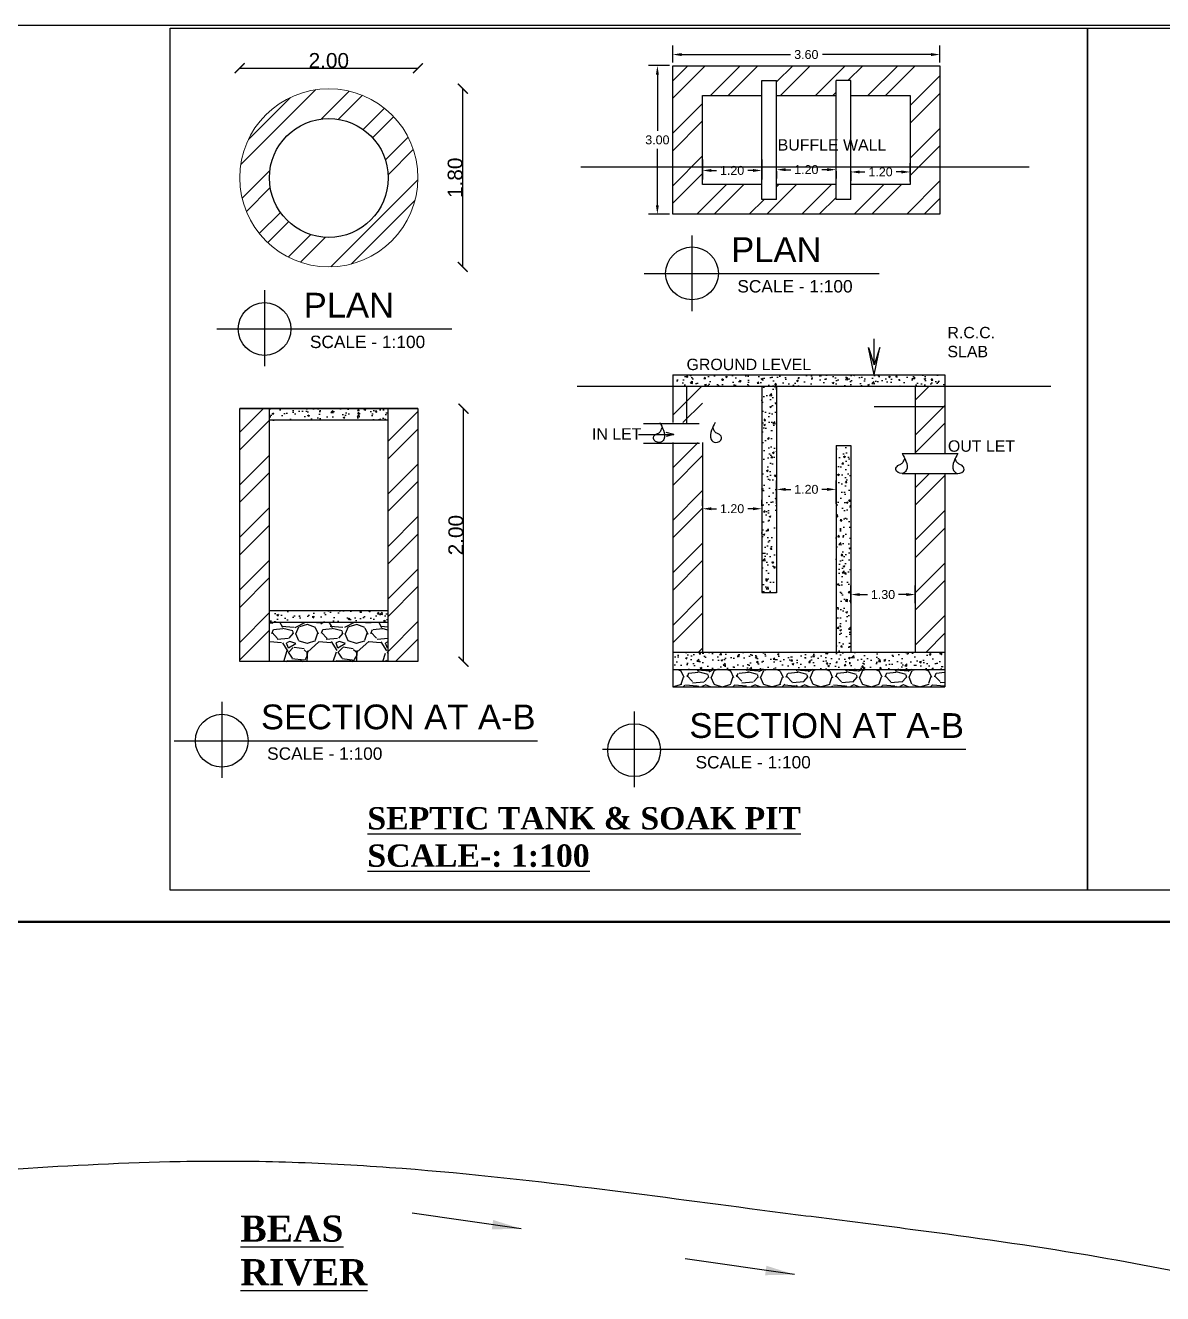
# Model space of a CAD drawing. Header units: metres. Extents: x 0 to 242, y 0 to 134.
# Drawn here: x 158.65 to 178.26, y 112.39 to 134.24 of the extents above; entities that cross this region are included whole.
import ezdxf

# ---------------------------------------------------------------- set-up
doc = ezdxf.new("R2010")
doc.units = ezdxf.units.M
doc.header["$MEASUREMENT"] = 0
doc.layers.add('LOCATION_PLAN', color=7, linetype='Continuous', lineweight=50)
doc.layers.add('RWH', color=7, linetype='Continuous')
doc.styles.get("Standard").update_dxf_attribs({"font": 'arial.ttf'})
doc.styles.add('STYLUSBT', font='arial.ttf')
doc.dimstyles.get("Standard").update_dxf_attribs({"dimtxt": 0.18, "dimasz": 0.18, "dimexe": 0.18, "dimexo": 0.0625, "dimgap": 0.09, "dimtad": 0, "dimtih": 1, "dimtoh": 1, "dimdec": 4, "dimzin": 0, "dimdsep": 46, "dimtxsty": 'Standard', "dimcen": 0.09, "dimadec": 0, "dimazin": 0, "dimtfac": 1, "dimtdec": 4, "dimtofl": 0, "dimtmove": 0, "dimatfit": 3, "dimfxl": 1, "dimtolj": 1, "dimtzin": 0, "dimarcsym": 0})
doc.dimstyles.new('STANDARD$0', dxfattribs={"dimtxt": 0.3, "dimasz": 0.2, "dimexe": 0.0625, "dimexo": 1, "dimgap": 0, "dimtad": 1, "dimtoh": 1, "dimzin": 0, "dimdsep": 46, "dimtxsty": 'STYLUSBT', "dimblk": 'ARCHTICK', "dimcen": 0.09375, "dimse1": 1, "dimse2": 1, "dimadec": 0, "dimazin": 0, "dimtfac": 1, "dimtofl": 0, "dimtmove": 2, "dimatfit": 3, "dimldrblk": 'ARCHTICK', "dimfxl": 1, "dimtolj": 1, "dimtzin": 0, "dimarcsym": 0})
pattern_1 = [(50, (-1790.9846, -739.83905), (0.35863009, -0.031376067), [0.0375, -0.4125]), (355, (-1790.9846, -739.83905), (-0.069375667, 0.376096067), [0.03, -0.33]), (100.4514, (-1790.95472, -739.84166), (0.28925469, 0.34471977), [0.031870095, -0.350571056]), (46.1842, (-1790.9846, -739.73905), (0.533620524, -0.08275951), [0.05625, -0.61875]), (96.6356, (-1790.94014, -739.74595), (0.46733135, 0.48705894), [0.04780514, -0.5258565]), (351.1842, (-1790.9846, -739.73905), (0.46733097, 0.4870593), [0.045, -0.495]), (21, (-1790.9346, -739.76405), (0.298453526, -0.201309445), [0.0375, -0.4125]), (326, (-1790.9346, -739.76405), (0.121657666, 0.36257502), [0.03, -0.33]), (71.4514, (-1790.90974, -739.78082), (0.420111314, 0.16126525), [0.031870095, -0.350571056]), (37.5, (-1790.98461, -739.83905), (0.006079928, 0.166446927), [0, -0.326, 0, -0.335, 0, -0.33125]), (7.5, (-1790.9846, -739.83905), (0.131534769, 0.197205856), [0, -0.191, 0, -0.3185, 0, -0.12625]), (327.5, (-1791.09611, -739.83905), (0.266911218, -0.011277436), [0, -0.125, 0, -0.39, 0, -0.5175]), (317.5, (-1791.1461, -739.83905), (0.291593085, 0.05005249), [0, -0.1625, 0, -0.259, 0, -0.3675])]
pattern_2 = [(50, (-1802.3792, -731.9594), (0.35863009, -0.031376067), [0.0375, -0.4125]), (355, (-1802.3792, -731.9594), (-0.069375667, 0.376096067), [0.03, -0.33]), (100.4514, (-1802.3493, -731.96202), (0.28925469, 0.34471977), [0.031870095, -0.350571056]), (46.1842, (-1802.3792, -731.8594), (0.533620524, -0.08275951), [0.05625, -0.61875]), (96.6356, (-1802.3347, -731.8663), (0.46733135, 0.48705894), [0.04780514, -0.5258565]), (351.1842, (-1802.3792, -731.8594), (0.46733097, 0.4870593), [0.045, -0.495]), (21, (-1802.3292, -731.8844), (0.298453526, -0.201309445), [0.0375, -0.4125]), (326, (-1802.3292, -731.8844), (0.121657666, 0.36257502), [0.03, -0.33]), (71.4514, (-1802.3043, -731.9012), (0.420111314, 0.16126525), [0.031870095, -0.350571056]), (37.5, (-1802.37919, -731.95941), (0.006079928, 0.166446927), [0, -0.326, 0, -0.335, 0, -0.33125]), (7.5, (-1802.37919, -731.9594), (0.131534769, 0.197205856), [0, -0.191, 0, -0.3185, 0, -0.12625]), (327.5, (-1802.49069, -731.95941), (0.266911218, -0.011277436), [0, -0.125, 0, -0.39, 0, -0.5175]), (317.5, (-1802.54069, -731.9594), (0.291593085, 0.05005249), [0, -0.1625, 0, -0.259, 0, -0.3675])]

# ---------------------------------------------------------------- blocks, each defined once
blk = doc.blocks.new('*D6')
at = {"color": 0, "lineweight": -2, "transparency": 16777216}
for p, q in [((374.562, 53.455), (374.562, 53.797)), ((379.962, 53.455), (379.962, 53.797)), ((374.742, 53.617), (376.939, 53.617)), ((379.782, 53.617), (377.586, 53.617))]:
    blk.add_line(p, q, dxfattribs=at)
at = {"color": 0, "transparency": 16777216}
for points in [[(374.742, 53.647), (374.742, 53.587), (374.562, 53.617)], [(379.782, 53.647), (379.782, 53.587), (379.962, 53.617)]]:
    blk.add_solid(points, dxfattribs=at)
at = {"layer": 'DEFPOINTS', "color": 0, "transparency": 16777216}
for p in [(374.562, 53.617), (374.562, 53.393), (379.962, 53.393)]:
    blk.add_point(p, dxfattribs=at)
at = {"color": 0, "transparency": 16777216, "insert": (377.262, 53.617), "char_height": 0.18, "attachment_point": 5}
blk.add_mtext('\\A1;3.60', dxfattribs=at)
blk = doc.blocks.new('*D7')
at = {"color": 0, "lineweight": -2, "transparency": 16777216}
for p, q in [((374.5, 53.393), (374.072, 53.393)), ((374.252, 53.213), (374.252, 52.075)), ((374.252, 50.573), (374.252, 51.711)), ((374.5, 50.393), (374.072, 50.393))]:
    blk.add_line(p, q, dxfattribs=at)
at = {"color": 0, "transparency": 16777216}
for points in [[(374.222, 53.213), (374.282, 53.213), (374.252, 53.393)], [(374.222, 50.573), (374.282, 50.573), (374.252, 50.393)]]:
    blk.add_solid(points, dxfattribs=at)
at = {"layer": 'DEFPOINTS', "color": 0, "transparency": 16777216}
for p in [(374.562, 53.393), (374.252, 50.393), (374.562, 50.393)]:
    blk.add_point(p, dxfattribs=at)
at = {"color": 0, "transparency": 16777216, "insert": (374.252, 51.893), "char_height": 0.18, "attachment_point": 5}
blk.add_mtext('\\A1;3.00', dxfattribs=at)
blk = doc.blocks.new('*D8')
at = {"color": 0, "lineweight": -2, "transparency": 16777216}
for p, q in [((375.162, 51.495), (375.162, 51.096)), ((376.362, 51.495), (376.362, 51.096)), ((375.342, 51.276), (375.447, 51.276)), ((376.182, 51.276), (376.077, 51.276))]:
    blk.add_line(p, q, dxfattribs=at)
at = {"color": 0, "transparency": 16777216}
for points in [[(375.342, 51.306), (375.342, 51.246), (375.162, 51.276)], [(376.182, 51.306), (376.182, 51.246), (376.362, 51.276)]]:
    blk.add_solid(points, dxfattribs=at)
at = {"layer": 'DEFPOINTS', "color": 0, "transparency": 16777216}
for p in [(375.162, 51.557), (376.362, 51.557), (375.162, 51.276)]:
    blk.add_point(p, dxfattribs=at)
at = {"color": 0, "transparency": 16777216, "insert": (375.762, 51.276), "char_height": 0.18, "attachment_point": 5}
blk.add_mtext('\\A1;1.20', dxfattribs=at)
blk = doc.blocks.new('*D9')
at = {"color": 0, "lineweight": -2, "transparency": 16777216}
for p, q in [((376.662, 51.265), (376.662, 51.112)), ((376.842, 51.292), (376.947, 51.292)), ((377.682, 51.292), (377.577, 51.292)), ((377.862, 51.265), (377.862, 51.112))]:
    blk.add_line(p, q, dxfattribs=at)
at = {"color": 0, "transparency": 16777216}
for points in [[(376.842, 51.322), (376.842, 51.262), (376.662, 51.292)], [(377.682, 51.322), (377.682, 51.262), (377.862, 51.292)]]:
    blk.add_solid(points, dxfattribs=at)
at = {"layer": 'DEFPOINTS', "color": 0, "transparency": 16777216}
for p in [(376.662, 51.328), (377.862, 51.328), (377.862, 51.292)]:
    blk.add_point(p, dxfattribs=at)
at = {"color": 0, "transparency": 16777216, "insert": (377.262, 51.292), "char_height": 0.18, "attachment_point": 5}
blk.add_mtext('\\A1;1.20', dxfattribs=at)
blk = doc.blocks.new('*D14')
at = {"color": 0, "lineweight": -2, "transparency": 16777216}
for p, q in [((378.162, 51.265), (378.162, 51.066)), ((378.342, 51.246), (378.447, 51.246)), ((379.182, 51.246), (379.077, 51.246)), ((379.362, 51.055), (379.362, 51.426))]:
    blk.add_line(p, q, dxfattribs=at)
at = {"color": 0, "transparency": 16777216}
for points in [[(378.342, 51.276), (378.342, 51.216), (378.162, 51.246)], [(379.182, 51.276), (379.182, 51.216), (379.362, 51.246)]]:
    blk.add_solid(points, dxfattribs=at)
at = {"layer": 'DEFPOINTS', "color": 0, "transparency": 16777216}
for p in [(378.162, 51.328), (379.362, 51.246), (379.362, 50.993)]:
    blk.add_point(p, dxfattribs=at)
at = {"color": 0, "transparency": 16777216, "insert": (378.762, 51.246), "char_height": 0.18, "attachment_point": 5}
blk.add_mtext('\\A1;1.20', dxfattribs=at)
blk = doc.blocks.new('*D10')
at = {"color": 0, "lineweight": -2, "transparency": 16777216}
for p, q in [((378.162, 42.536), (378.162, 42.89)), ((379.462, 42.536), (379.462, 42.89)), ((378.342, 42.71), (378.497, 42.71)), ((379.282, 42.71), (379.127, 42.71))]:
    blk.add_line(p, q, dxfattribs=at)
at = {"color": 0, "transparency": 16777216}
for points in [[(378.342, 42.74), (378.342, 42.68), (378.162, 42.71)], [(379.282, 42.74), (379.282, 42.68), (379.462, 42.71)]]:
    blk.add_solid(points, dxfattribs=at)
at = {"layer": 'DEFPOINTS', "color": 0, "transparency": 16777216}
for p in [(379.462, 42.71), (378.162, 42.473), (379.462, 42.473)]:
    blk.add_point(p, dxfattribs=at)
at = {"color": 0, "transparency": 16777216, "insert": (378.812, 42.71), "char_height": 0.18, "attachment_point": 5}
blk.add_mtext('\\A1;1.30', dxfattribs=at)
blk = doc.blocks.new('*D11')
at = {"color": 0, "lineweight": -2, "transparency": 16777216}
for p, q in [((376.662, 44.541), (376.662, 45.014)), ((376.842, 44.834), (376.947, 44.834)), ((377.682, 44.834), (377.577, 44.834)), ((377.862, 44.541), (377.862, 45.014))]:
    blk.add_line(p, q, dxfattribs=at)
at = {"color": 0, "transparency": 16777216}
for points in [[(376.842, 44.864), (376.842, 44.804), (376.662, 44.834)], [(377.682, 44.864), (377.682, 44.804), (377.862, 44.834)]]:
    blk.add_solid(points, dxfattribs=at)
at = {"layer": 'DEFPOINTS', "color": 0, "transparency": 16777216}
for p in [(376.662, 44.834), (376.662, 44.479), (377.862, 44.479)]:
    blk.add_point(p, dxfattribs=at)
at = {"color": 0, "transparency": 16777216, "insert": (377.262, 44.834), "char_height": 0.18, "attachment_point": 5}
blk.add_mtext('\\A1;1.20', dxfattribs=at)
blk = doc.blocks.new('*D12')
at = {"color": 0, "lineweight": -2, "transparency": 16777216}
for p, q in [((375.162, 44.505), (375.162, 44.623)), ((376.362, 44.505), (376.362, 44.623)), ((375.342, 44.443), (375.447, 44.443)), ((376.182, 44.443), (376.077, 44.443))]:
    blk.add_line(p, q, dxfattribs=at)
at = {"color": 0, "transparency": 16777216}
for points in [[(375.342, 44.473), (375.342, 44.413), (375.162, 44.443)], [(376.182, 44.473), (376.182, 44.413), (376.362, 44.443)]]:
    blk.add_solid(points, dxfattribs=at)
at = {"layer": 'DEFPOINTS', "color": 0, "transparency": 16777216}
for p in [(375.162, 44.443), (375.162, 44.443), (376.362, 44.443)]:
    blk.add_point(p, dxfattribs=at)
at = {"color": 0, "transparency": 16777216, "insert": (375.762, 44.443), "char_height": 0.18, "attachment_point": 5}
blk.add_mtext('\\A1;1.20', dxfattribs=at)
blk = doc.blocks.new('_ArchTick')
at = {"color": 0, "linetype": 'ByBlock', "const_width": 0.15}
blk.add_lwpolyline([(-0.5, -0.5), (0.5, 0.5)], dxfattribs=at)
blk = doc.blocks.new('*D1')
at = {"color": 0, "lineweight": -2, "transparency": 16777216}
blk.add_line((379.434, 64.927), (379.434, 68.527), dxfattribs=at)
at = {"layer": 'DEFPOINTS', "color": 0, "transparency": 16777216}
for p in [(376.727, 68.527), (379.434, 68.527), (376.727, 64.927)]:
    blk.add_point(p, dxfattribs=at)
at = {"color": 0, "lineweight": -2, "transparency": 16777216, "xscale": 0.2, "yscale": 0.2, "zscale": 0.2}
for p, rotation in [((379.434, 68.527), 90), ((379.434, 64.927), 270)]:
    blk.add_blockref('_ArchTick', p, dxfattribs=dict(at, rotation=rotation))
at = {"color": 0, "transparency": 16777216, "insert": (379.281, 66.727), "char_height": 0.3, "attachment_point": 5, "rotation": 90, "style": 'STYLUSBT'}
blk.add_mtext('\\A1;1.80', dxfattribs=at)
blk = doc.blocks.new('*D2')
at = {"color": 0, "lineweight": -2, "transparency": 16777216}
blk.add_line((379.448, 56.954), (379.448, 62.064), dxfattribs=at)
at = {"layer": 'DEFPOINTS', "color": 0, "transparency": 16777216}
for p in [(378.527, 62.064), (379.448, 62.064), (378.527, 56.954)]:
    blk.add_point(p, dxfattribs=at)
at = {"color": 0, "lineweight": -2, "transparency": 16777216, "xscale": 0.2, "yscale": 0.2, "zscale": 0.2}
for p, rotation in [((379.448, 62.064), 90), ((379.448, 56.954), 270)]:
    blk.add_blockref('_ArchTick', p, dxfattribs=dict(at, rotation=rotation))
at = {"color": 0, "transparency": 16777216, "insert": (379.295, 59.509), "char_height": 0.3, "attachment_point": 5, "rotation": 90, "style": 'STYLUSBT'}
blk.add_mtext('\\A1;2.00', dxfattribs=at)
blk = doc.blocks.new('*D3')
at = {"color": 0, "lineweight": -2, "transparency": 16777216}
blk.add_line((374.927, 68.941), (378.527, 68.941), dxfattribs=at)
at = {"layer": 'DEFPOINTS', "color": 0, "transparency": 16777216}
for p in [(378.527, 68.941), (374.927, 66.727), (378.527, 66.727)]:
    blk.add_point(p, dxfattribs=at)
at = {"color": 0, "lineweight": -2, "transparency": 16777216, "xscale": 0.2, "yscale": 0.2, "zscale": 0.2, "rotation": 180}
blk.add_blockref('_ArchTick', (374.927, 68.941), dxfattribs=at)
at = {"color": 0, "lineweight": -2, "transparency": 16777216, "xscale": 0.2, "yscale": 0.2, "zscale": 0.2}
blk.add_blockref('_ArchTick', (378.527, 68.941), dxfattribs=at)
at = {"color": 0, "transparency": 16777216, "insert": (376.727, 69.095), "char_height": 0.3, "attachment_point": 5, "style": 'STYLUSBT'}
blk.add_mtext('\\A1;2.00', dxfattribs=at)
blk = doc.blocks.new('I')
h = blk.add_hatch()
h.set_pattern_fill('ANSI32', color=256, scale=2, style=0)
h.set_pattern_definition([(45, (-1790.9846, -740.24345), (-0.53033009, 0.53033009), []), (45, (-1790.63105, -740.24345), (-0.53033009, 0.53033009), [])])
h.paths.add_polyline_path([(379.96248, 50.39254), (379.96248, 53.39254), (374.56248, 53.39254), (374.56248, 50.39254)])
h.paths.add_polyline_path([(379.36248, 52.79254), (379.36248, 50.99254), (378.16248, 50.99254), (378.16248, 50.69254), (377.86248, 50.69254), (377.86248, 50.99254), (376.66248, 50.99254), (376.66248, 50.69254), (376.36248, 50.69254), (376.36248, 50.99254), (375.16248, 50.99254), (375.16248, 52.79254), (376.36248, 52.79254), (376.36248, 53.09254), (376.66248, 53.09254), (376.66248, 52.79254), (377.86248, 52.79254), (377.86248, 53.09254), (378.16248, 53.09254), (378.16248, 52.79254)], flags=16)
h = blk.add_hatch()
h.set_pattern_fill('AR-CONC', color=256, scale=0.05, style=0)
h.set_pattern_definition(pattern_1)
h.paths.add_polyline_path([(380.06248, 47.14911), (374.56248, 47.14911), (374.56248, 46.91911), (380.06248, 46.91911)])
h = blk.add_hatch()
h.set_pattern_fill('ANSI32', color=256, scale=2, style=0)
h.set_pattern_definition([(45, (-1790.1846, -739.83905), (-0.53033009, 0.53033009), []), (45, (-1789.83105, -739.83905), (-0.53033009, 0.53033009), [])])
h.paths.add_polyline_path([(374.56248, 46.18198), (375.16248, 46.18198), (375.16248, 46.91911), (374.56248, 46.91911)])
h.paths.add_polyline_path([(374.56248, 45.78198), (374.56248, 41.54911), (375.16248, 41.54911), (375.16248, 45.78198)])
h.paths.add_polyline_path([(379.46248, 45.55617), (380.06248, 45.55617), (380.06248, 46.91911), (379.46248, 46.91911)])
h.paths.add_polyline_path([(380.06248, 45.15617), (379.46248, 45.15617), (379.46248, 41.54911), (380.06248, 41.54911)])
h = blk.add_hatch()
h.set_pattern_fill('AR-CONC', color=256, scale=0.05, style=0)
h.set_pattern_definition(pattern_1)
h.paths.add_polyline_path([(376.36248, 46.91911), (376.36248, 42.74911), (376.66248, 42.74911), (376.66248, 46.91911)])
h.paths.add_polyline_path([(378.16248, 41.54911), (378.16248, 45.71911), (377.86248, 45.71911), (377.86248, 41.54911)])
h = blk.add_hatch()
h.set_pattern_fill('AR-CONC', color=256, scale=0.05, style=0)
h.set_pattern_definition(pattern_1)
h.paths.add_polyline_path([(380.06248, 41.54911), (374.56248, 41.54911), (374.56248, 41.19911), (380.06248, 41.19911)])
h = blk.add_hatch()
h.set_pattern_fill('GRAVEL', color=256, style=0)
h.set_pattern_definition([(228.0128, (-1790.26461, -738.83905), (-7.9999982322, -9.0000013416), [0.134536, -13.319088]), (184.9697, (-1790.354607, -738.93905), (12.0000010515, 0.999991307), [0.230868, -22.855925]), (132.5104, (-1790.58461, -738.95905), (9.9999907183, -11.0000086739), [0.162788, -16.116032]), (267.2737, (-1790.974607, -739.20905), (0.9999960177, 20.000000295), [0.210238, -20.813558]), (292.8337, (-1790.984607, -739.41905), (-5.0000099054, 11.9999964118), [0.206155, -20.409373]), (357.2737, (-1790.904607, -739.60905), (-20.000000295, 0.9999960177), [0.210238, -20.813558]), (37.6942, (-1790.694607, -739.61905), (-13.0000073456, -9.99999040516), [0.278029, -27.524849]), (72.2553, (-1790.474607, -739.44905), (7.0000107627, 21.99999623124), [0.262488, -25.986321]), (121.4296, (-1790.394607, -739.19905), (-8.0000082342, 12.9999950365), [0.21095, -20.884073]), (175.2364, (-1790.50461, -739.01905), (11.0000009463, -0.9999915327), [0.240832, -11.800763]), (222.3974, (-1790.744607, -738.99905), (-12.00000735107, -10.999992082), [0.311448, -30.833375]), (138.8141, (-1789.98461, -739.21905), (-7.0000029468, 5.9999973133), [0.106301, -10.523844]), (171.4692, (-1790.064607, -739.14905), (12.9999982848, -2.00000791), [0.202237, -20.021511]), (225, (-1790.2646, -739.11905), (-1e-16, -1.0000003), [0.141421, -1.272792]), (203.1986, (-1790.33461, -738.99905), (4.999999731, 2.000001325), [0.076158, -7.539615]), (291.8014, (-1790.4046, -739.02905), (-0.99999991, 3.000000273), [0.107703, -5.277462]), (30.9638, (-1790.3646, -739.12905), (2.999998022, 2.000002484), [0.174929, -5.656023]), (161.5651, (-1790.2146, -739.03905), (2.000000435, -0.999998403), [0.126491, -3.035787]), (16.3895, (-1790.984607, -739.02905), (10.0000021984, 2.9999927098), [0.1772, -17.542845]), (70.3462, (-1790.81461, -738.97905), (-3.9999952474, -11.0000021356), [0.148661, -14.717408]), (293.1986, (-1790.21461, -738.83905), (-2.000001325, 4.999999731), [0.152315, -7.463458]), (343.6105, (-1790.154607, -738.97905), (-10.0000021984, 2.9999927098), [0.1772, -17.542845]), (339.444, (-1790.98461, -739.64905), (-5.0000018445, 1.9999959964), [0.17088, -8.373124]), (294.7751, (-1790.82461, -739.70905), (-4.9999921892, 11.0000034218), [0.143178, -14.174643]), (66.8014, (-1790.20461, -739.83905), (2.000001325, 4.999999731), [0.152315, -7.463458]), (17.354, (-1790.14461, -739.69905), (-13.0000020191, -3.9999945023), [0.167631, -16.595424]), (69.444, (-1790.69461, -739.83905), (-1.9999959964, -5.0000018445), [0.08544, -8.458564]), (101.3099, (-1790.2646, -739.83905), (-0.999997632, 4.000000752), [0.05099, -5.048029]), (165.9638, (-1790.2746, -739.78905), (3.000000546, -0.999998057), [0.206155, -3.91695]), (186.009, (-1790.474607, -739.73905), (9.9999997509, 0.9999993175), [0.19105, -18.913923]), (303.6901, (-1790.3646, -739.21905), (-1.000001335, 1.999999558), [0.144222, -3.461329]), (353.1572, (-1790.284607, -739.33905), (16.9999993655, -2.0000079979), [0.251794, -24.927563]), (60.9454, (-1790.03461, -739.36905), (-4.000000027, -7.0000003846), [0.102956, -10.192674]), (90, (-1789.9846, -739.279), (-1, 1), [0.06, -0.94]), (120.2564, (-1790.49461, -739.70905), (3.9999948868, -7.0000024559), [0.138924, -13.75352]), (48.0128, (-1790.56461, -739.58905), (7.9999982322, 9.0000013416), [0.269072, -13.184552]), (0, (-1790.3846, -739.389), (1, 1), [0.26, -0.74]), (325.3048, (-1790.12461, -739.38905), (-9.999994259, 7.0000086096), [0.158114, -15.653274]), (254.0546, (-1789.99461, -739.47905), (-0.999999889, -4.000000127), [0.145602, -7.134508]), (207.646, (-1790.034607, -739.61905), (-18.9999958072, -10.0000077132), [0.237065, -23.469474]), (175.4261, (-1790.244607, -739.72905), (-13.0000005583, 0.99999480116), [0.250799, -24.829074])])
h.paths.add_polyline_path([(380.06248, 41.19911), (374.56248, 41.19911), (374.56248, 40.84911), (380.06248, 40.84911)])
for p, q in [((376.36248, 50.69254), (376.36248, 53.09254)), ((376.36248, 53.09254), (376.66248, 53.09254)), ((376.66248, 50.69254), (376.66248, 53.09254)), ((377.86248, 50.69254), (377.86248, 53.09254)), ((378.16248, 53.09254), (377.86248, 53.09254)), ((378.16248, 50.69254), (378.16248, 53.09254)), ((372.70815, 51.34622), (381.76573, 51.34622)), ((376.66248, 50.69254), (376.36248, 50.69254)), ((378.16248, 50.69254), (377.86248, 50.69254)), ((374.95079, 49.96222), (374.95079, 48.4317)), ((373.98739, 49.19696), (378.73431, 49.19696)), ((378.63448, 47.14911), (378.51816, 47.70065)), ((378.51816, 47.70065), (378.63448, 47.35284)), ((378.63448, 47.35284), (378.63448, 47.87726)), ((378.63448, 47.14911), (378.75079, 47.70065)), ((378.75079, 47.70065), (378.63448, 47.35284)), ((374.56248, 47.14911), (374.56248, 46.18198)), ((374.56248, 47.14911), (380.06248, 47.14911)), ((380.06248, 47.14911), (380.06248, 45.55617)), ((372.63153, 46.92178), (382.2014, 46.92178)), ((374.56248, 46.91911), (380.06248, 46.91911)), ((374.8373, 46.90248), (374.8373, 46.16535)), ((376.36248, 46.91911), (376.36248, 42.74911)), ((376.66248, 46.91911), (376.66248, 42.74911)), ((379.46248, 46.91911), (379.46248, 45.55617)), ((378.63448, 46.51138), (380.05739, 46.51138)), ((373.97426, 46.16535), (375.09698, 46.16535)), ((373.86783, 45.94613), (374.58673, 45.94613)), ((374.58673, 45.94613), (374.42995, 45.98649)), ((374.58673, 45.94613), (374.42995, 45.90576)), ((373.97081, 45.76535), (375.10043, 45.76535)), ((374.56248, 45.78198), (374.56248, 40.84911)), ((375.16248, 45.78198), (375.16248, 41.54911)), ((377.86248, 45.71911), (378.16248, 45.71911)), ((377.86248, 45.71911), (377.86248, 41.54911)), ((378.16248, 45.71911), (378.16248, 41.54911)), ((379.19943, 45.55617), (380.32215, 45.55617)), ((379.19598, 45.15617), (380.3256, 45.15617)), ((379.46248, 45.15617), (379.46248, 41.54911)), ((380.06248, 45.15617), (380.06248, 40.84911)), ((376.36248, 42.74911), (376.66248, 42.74911)), ((374.56248, 41.54911), (380.06248, 41.54911)), ((374.56248, 41.19911), (380.06248, 41.19911)), ((374.56248, 40.84911), (380.06248, 40.84911)), ((373.78134, 40.34915), (373.78134, 38.81863)), ((373.14215, 39.58389), (380.48381, 39.58389))]:
    blk.add_line(p, q)
blk.add_lwpolyline([(374.56248, 53.39254), (379.96248, 53.39254), (379.96248, 50.39254), (374.56248, 50.39254)], close=True)
for points in [[(376.36248, 50.99254), (375.16248, 50.99254), (375.16248, 52.79254), (376.36248, 52.79254)], [(376.66248, 52.79254), (377.86248, 52.79254)], [(378.16248, 52.79254), (379.36248, 52.79254), (379.36248, 50.99254), (378.16248, 50.99254)], [(377.86248, 50.99254), (376.66248, 50.99254)]]:
    blk.add_lwpolyline(points)
for centre in [(374.95175, 49.19696), (373.78134, 39.56726)]:
    blk.add_circle(centre, 0.53334)
for points in [[(374.29943, 46.18198), (374.32709, 46.13485), (374.38613, 46.03424), (374.42076, 45.85983), (374.29011, 45.74853), (374.13792, 45.83851), (374.20161, 45.94717), (374.27546, 45.96445), (374.32667, 46.01859), (374.34342, 46.06386), (374.35196, 46.08693)], [(375.42215, 46.18198), (375.3945, 46.13485), (375.33546, 46.03424), (375.30083, 45.85983), (375.43147, 45.74853), (375.58367, 45.83851), (375.51998, 45.94717), (375.44613, 45.96445), (375.39491, 46.01859), (375.37816, 46.06386), (375.36963, 46.08693)], [(379.19943, 45.55617), (379.22709, 45.50904), (379.28613, 45.40844), (379.32076, 45.23403), (379.19011, 45.12272), (379.03792, 45.2127), (379.10161, 45.32137), (379.17546, 45.33865), (379.22667, 45.39278), (379.24342, 45.43805), (379.25196, 45.46113)], [(380.32215, 45.55617), (380.2945, 45.50904), (380.23546, 45.40844), (380.20083, 45.23403), (380.33147, 45.12272), (380.48367, 45.2127), (380.41998, 45.32137), (380.34613, 45.33865), (380.29491, 45.39278), (380.27816, 45.43805), (380.26963, 45.46113)]]:
    blk.add_open_spline(points, degree=3, knots=[0, 0, 0, 0, 0.167025614, 0.356572537, 0.462637912, 0.611669658, 0.697079074, 0.7642105, 0.835024379, 0.90862756, 0.90862756, 0.90862756, 0.90862756])
at = {"attachment_point": 1}
for s, insert, char_height, width in [('BUFFLE WALL', (376.68297, 51.908), 0.23, 2.1869862), ('PLAN', (375.74378, 49.92736), 0.5, 1.7723943), ('SCALE - 1:100', (375.86834, 49.06149), 0.25, 3.4679701), ('R.C.C. SLAB', (380.11358, 48.11646), 0.23, 0.9383027), ('GROUND LEVEL', (374.84112, 47.47356), 0.23, 2.5084528), ('IN LET', (372.92916, 46.07064), 0.23, 0.9957243), ('OUT LET', (380.12329, 45.82481), 0.23, 1.3526479), ('SECTION AT A-B', (374.89854, 40.31429), 0.5, 5.5176194), ('SCALE - 1:100', (375.0231, 39.44842), 0.25, 3.4679701)]:
    blk.add_mtext(s, dxfattribs=dict(at, insert=insert, char_height=char_height, width=width))
dim = blk.add_linear_dim(base=(374.56248, 53.61692), p1=(379.96248, 53.39254), p2=(374.56248, 53.39254), text='3.60', dimstyle='Standard')
dim.commit()
dim.dimension.update_dxf_attribs({"geometry": '*D6', "text_midpoint": (377.26248, 53.61692), "dimtype": 128})
dim = blk.add_linear_dim(base=(374.2518, 50.39254), p1=(374.56248, 53.39254), p2=(374.56248, 50.39254), angle=90, dimstyle='Standard')
dim.commit()
dim.dimension.update_dxf_attribs({"geometry": '*D7', "text_midpoint": (374.2518, 51.89254), "dimtype": 128})
for base, p1, p2, picture, middle in [((375.16248, 51.27645), (376.36248, 51.55737), (375.16248, 51.55737), '*D8', (375.76248, 51.27645)), ((377.86248, 51.29156), (376.66248, 51.32794), (377.86248, 51.32794), '*D9', (377.26248, 51.29156)), ((379.36248, 51.24586), (378.16248, 51.32794), (379.36248, 50.99254), '*D14', (378.76248, 51.24586))]:
    dim = blk.add_linear_dim(base=base, p1=p1, p2=p2, dimstyle='Standard')
    dim.commit()
    dim.dimension.update_dxf_attribs({"geometry": picture, "text_midpoint": middle, "dimtype": 128})
for base, p1, p2, picture, middle in [((376.66248, 44.83411), (377.86248, 44.47878), (376.66248, 44.47878), '*D11', (377.26248, 44.83411)), ((375.16248, 44.44275), (376.36248, 44.44275), (375.16248, 44.44275), '*D12', (375.76248, 44.44275)), ((379.46248, 42.70952), (378.16248, 42.47348), (379.46248, 42.47348), '*D10', (378.81248, 42.70952))]:
    dim = blk.add_linear_dim(base=base, p1=p1, p2=p2, dimstyle='Standard')
    dim.commit()
    dim.dimension.update_dxf_attribs({"geometry": picture, "text_midpoint": middle})
blk = doc.blocks.new('U')
h = blk.add_hatch()
h.set_pattern_fill('ANSI32', color=256, scale=2, style=0)
h.set_pattern_definition([(45, (-1802.3792, -730.46154), (-0.53033009, 0.53033009), []), (45, (-1802.0256, -730.46154), (-0.53033009, 0.53033009), [])])
h.paths.add_polyline_path([(374.927, 66.727), (375.527, 66.727, -0.997525), (377.927, 66.727), (378.527, 66.727, 1)])
h.paths.add_polyline_path([(378.527, 66.727), (377.927, 66.727, -1.002481), (375.527, 66.727), (374.927, 66.727, 1)])
h = blk.add_hatch()
h.set_pattern_fill('ANSI32', color=256, scale=2, style=0)
h.set_pattern_definition([(45, (-1802.3792, -731.9594), (-0.53033009, 0.53033009), []), (45, (-1802.0256, -731.9594), (-0.53033009, 0.53033009), [])])
h.paths.add_polyline_path([(378.527, 56.954), (378.527, 62.064), (377.927, 62.064), (377.927, 56.954)])
h.paths.add_polyline_path([(374.927, 62.064), (374.927, 56.954), (375.527, 56.954), (375.527, 62.064)])
h = blk.add_hatch()
h.set_pattern_fill('AR-CONC', color=256, scale=0.05, style=0)
h.set_pattern_definition(pattern_2)
h.paths.add_polyline_path([(377.927, 61.834), (377.927, 62.064), (375.527, 62.064), (375.527, 61.834)])
h = blk.add_hatch()
h.set_pattern_fill('AR-CONC', color=256, scale=0.05, style=0)
h.set_pattern_definition(pattern_2)
h.paths.add_polyline_path([(377.927, 57.754), (377.927, 57.984), (375.527, 57.984), (375.527, 57.754)])
h = blk.add_hatch()
h.set_pattern_fill('GRAVEL', color=256, style=0)
h.set_pattern_definition([(228.0128, (-1801.65919, -730.95941), (-7.9999982322, -9.0000013416), [0.134536, -13.319088]), (184.9697, (-1801.749187, -731.05941), (12.0000010515, 0.999991307), [0.230868, -22.855925]), (132.5104, (-1801.97919, -731.07941), (9.9999907183, -11.0000086739), [0.162788, -16.116032]), (267.2737, (-1802.369187, -731.32941), (0.9999960177, 20.000000295), [0.210238, -20.813558]), (292.8337, (-1802.379187, -731.53941), (-5.0000099054, 11.9999964118), [0.206155, -20.409373]), (357.2737, (-1802.299187, -731.72941), (-20.000000295, 0.9999960177), [0.210238, -20.813558]), (37.6942, (-1802.089187, -731.73941), (-13.0000073456, -9.99999040516), [0.278029, -27.524849]), (72.2553, (-1801.869187, -731.56941), (7.0000107627, 21.99999623124), [0.262488, -25.986321]), (121.4296, (-1801.789187, -731.31941), (-8.0000082342, 12.9999950365), [0.21095, -20.884073]), (175.2364, (-1801.89919, -731.13941), (11.0000009463, -0.9999915327), [0.240832, -11.800763]), (222.3974, (-1802.139187, -731.119408), (-12.00000735107, -10.999992082), [0.311448, -30.833375]), (138.8141, (-1801.37919, -731.33941), (-7.0000029468, 5.9999973133), [0.106301, -10.523844]), (171.4692, (-1801.459187, -731.26941), (12.9999982848, -2.00000791), [0.202237, -20.021511]), (225, (-1801.6592, -731.2394), (-1e-16, -1.0000003), [0.141421, -1.272792]), (203.1986, (-1801.72919, -731.11941), (4.999999731, 2.000001325), [0.076158, -7.539615]), (291.8014, (-1801.79919, -731.1494), (-0.99999991, 3.000000273), [0.107703, -5.277462]), (30.9638, (-1801.75919, -731.2494), (2.999998022, 2.000002484), [0.174929, -5.656023]), (161.5651, (-1801.6092, -731.1594), (2.000000435, -0.999998403), [0.126491, -3.035787]), (16.3895, (-1802.379187, -731.14941), (10.0000021984, 2.9999927098), [0.1772, -17.542845]), (70.3462, (-1802.20919, -731.09941), (-3.9999952474, -11.0000021356), [0.148661, -14.717408]), (293.1986, (-1801.60919, -730.95941), (-2.000001325, 4.999999731), [0.152315, -7.463458]), (343.6105, (-1801.549187, -731.09941), (-10.0000021984, 2.9999927098), [0.1772, -17.542845]), (339.444, (-1802.37919, -731.76941), (-5.0000018445, 1.9999959964), [0.17088, -8.373124]), (294.7751, (-1802.21919, -731.82941), (-4.9999921892, 11.0000034218), [0.143178, -14.174643]), (66.8014, (-1801.59919, -731.95941), (2.000001325, 4.999999731), [0.152315, -7.463458]), (17.354, (-1801.539187, -731.81941), (-13.0000020191, -3.9999945023), [0.167631, -16.595424]), (69.444, (-1802.08919, -731.95941), (-1.9999959964, -5.0000018445), [0.08544, -8.458564]), (101.3099, (-1801.65919, -731.9594), (-0.999997632, 4.000000752), [0.05099, -5.048029]), (165.9638, (-1801.66919, -731.9094), (3.000000546, -0.999998057), [0.206155, -3.91695]), (186.009, (-1801.869187, -731.85941), (9.9999997509, 0.9999993175), [0.19105, -18.913923]), (303.6901, (-1801.7592, -731.3394), (-1.000001335, 1.999999558), [0.144222, -3.461329]), (353.1572, (-1801.679187, -731.45941), (16.9999993655, -2.0000079979), [0.251794, -24.927563]), (60.9454, (-1801.42919, -731.48941), (-4.000000027, -7.0000003846), [0.102956, -10.192674]), (90, (-1801.3792, -731.3994), (-1, 1), [0.06, -0.94]), (120.2564, (-1801.88919, -731.82941), (3.9999948868, -7.0000024559), [0.138924, -13.75352]), (48.0128, (-1801.95919, -731.70941), (7.9999982322, 9.0000013416), [0.269072, -13.184552]), (0, (-1801.7792, -731.5094), (1, 1), [0.26, -0.74]), (325.3048, (-1801.51919, -731.50941), (-9.999994259, 7.0000086096), [0.158114, -15.653274]), (254.0546, (-1801.38919, -731.59941), (-0.999999889, -4.000000127), [0.145602, -7.134508]), (207.646, (-1801.429187, -731.73941), (-18.9999958072, -10.0000077132), [0.237065, -23.469474]), (175.4261, (-1801.639187, -731.84941), (-13.0000005583, 0.99999480116), [0.250799, -24.829074])])
h.paths.add_polyline_path([(377.927, 56.954), (377.927, 57.754), (375.527, 57.754), (375.527, 56.954)])
for p, q in [((375.428, 64.455), (375.428, 62.925)), ((374.464, 63.673), (379.211, 63.673)), ((378.527, 62.064), (374.927, 62.064)), ((375.527, 56.954), (375.527, 62.064)), ((377.927, 56.954), (377.927, 62.064)), ((377.927, 61.834), (375.527, 61.834)), ((375.527, 57.984), (377.927, 57.984)), ((375.527, 57.754), (377.927, 57.754)), ((374.564, 56.139), (374.564, 54.609)), ((373.599, 55.357), (380.941, 55.357))]:
    blk.add_line(p, q)
at = {"color": 0, "lineweight": 20}
for p, q in [((374.927, 56.954), (374.927, 62.064)), ((378.527, 56.954), (378.527, 62.064)), ((374.927, 56.954), (378.527, 56.954))]:
    blk.add_line(p, q, dxfattribs=at)
blk.add_circle((376.727, 66.727), 1.8, dxfattribs=at)
for centre, radius in [((376.727, 66.724), 1.2), ((375.428, 63.673), 0.533), ((374.564, 55.357), 0.533)]:
    blk.add_circle(centre, radius)
at = {"attachment_point": 1}
for s, insert, char_height, width in [('PLAN', (376.22, 64.404), 0.5, 1.77239), ('SCALE - 1:100', (376.345, 63.538), 0.25, 3.46797), ('SECTION AT A-B', (375.356, 56.088), 0.5, 5.51762), ('SCALE - 1:100', (375.48, 55.222), 0.25, 3.46797)]:
    blk.add_mtext(s, dxfattribs=dict(at, insert=insert, char_height=char_height, width=width))
dim = blk.add_linear_dim(base=(378.527, 68.941), p1=(374.927, 66.727), p2=(378.527, 66.727), text='2.00', dimstyle='STANDARD$0')
dim.commit()
dim.dimension.update_dxf_attribs({"geometry": '*D3', "text_midpoint": (376.727, 69.095)})
for base, p1, p2, text, picture, middle in [((379.434, 68.527), (376.727, 64.927), (376.727, 68.527), '1.80', '*D1', (379.281, 66.727)), ((379.448, 62.064), (378.527, 56.954), (378.527, 62.064), '2.00', '*D2', (379.295, 59.509))]:
    dim = blk.add_linear_dim(base=base, p1=p1, p2=p2, angle=90, text=text, dimstyle='STANDARD$0')
    dim.commit()
    dim.dimension.update_dxf_attribs({"geometry": picture, "text_midpoint": middle})

msp = doc.modelspace()

# ---------------------------------------------------------------- linework, layer by layer
for points in [[(0, 0), (242.046, 0), (242.046, 134.244), (0, 134.244)], [(161.146, 134.194), (176.959, 134.194), (176.959, 119.339), (161.146, 119.339)], [(190.674, 119.339), (176.959, 119.339), (176.959, 134.194), (190.674, 134.194)]]:
    msp.add_lwpolyline(points, close=True)
msp.add_open_spline([(130.119, 114.666), (130.753, 114.705), (131.391, 114.744), (133.313, 114.855), (134.608, 114.922), (137.042, 115), (138.177, 115.017), (140.089, 114.995), (140.865, 114.971), (142.392, 114.896), (143.147, 114.847), (145.389, 114.683), (146.851, 114.552), (149.302, 114.373), (150.307, 114.312), (151.854, 114.261), (152.406, 114.251), (153.398, 114.255), (153.838, 114.265), (154.739, 114.299), (155.197, 114.323), (156.589, 114.406), (157.543, 114.477), (159.433, 114.597), (160.365, 114.647), (161.918, 114.676), (162.53, 114.674), (163.737, 114.638), (164.333, 114.605), (166.107, 114.477), (167.266, 114.35), (169.387, 114.088), (170.353, 113.957), (171.781, 113.771), (172.252, 113.711), (173.208, 113.589), (173.692, 113.528), (175.157, 113.334), (176.151, 113.193), (178.769, 112.742), (180.41, 112.385), (182.691, 111.639), (183.344, 111.396), (184.483, 110.906), (184.972, 110.674), (185.773, 110.25), (186.088, 110.072), (186.695, 109.706), (186.99, 109.519), (187.851, 108.948), (188.394, 108.556), (189.858, 107.465), (190.732, 106.775), (192.406, 105.561), (193.204, 105.039), (194.164, 104.551), (194.348, 104.464), (194.735, 104.293), (194.935, 104.21), (195.553, 103.968), (195.991, 103.816), (197.027, 103.484), (197.639, 103.305), (198.276, 103.12)], degree=3, knots=[0, 0, 0, 0, 1.903306, 1.903306, 5.709918, 5.709918, 8.987782, 8.987782, 11.18581, 11.18581, 13.383838, 13.383838, 17.779894, 17.779894, 20.918064, 20.918064, 22.687139, 22.687139, 24.123617, 24.123617, 25.560096, 25.560096, 28.433053, 28.433053, 31.102307, 31.102307, 32.780605, 32.780605, 34.458902, 34.458902, 37.815498, 37.815498, 40.697401, 40.697401, 42.113867, 42.113867, 43.530333, 43.530333, 46.363264, 46.363264, 50.928437, 50.928437, 52.765988, 52.765988, 54.1685, 54.1685, 55.089497, 55.089497, 56.010494, 56.010494, 57.852487, 57.852487, 61.184748, 61.184748, 64.517009, 64.517009, 65.303318, 65.303318, 66.089627, 66.089627, 67.662246, 67.662246, 69.636776, 69.636776, 69.636776, 69.636776])
at = {"layer": 'LOCATION_PLAN'}
msp.add_lwpolyline([(119.685, 118.794), (119.685, 79.867), (199.781, 79.867), (199.781, 118.794), (119.685, 118.794)], dxfattribs=at)
at = {"layer": 'RWH'}
msp.add_lwpolyline([(165.416, 123.279), (162.344, 123.279), (162.344, 127.639), (165.416, 127.639)], close=True, dxfattribs=at)

# ---------------------------------------------------------------- block references
at = {"xscale": 0.8532540306007897, "yscale": 0.8532540306007897, "zscale": 0.8532540306007897}
for name, p in [('U', (-157.564, 74.682)), ('I', (-149.787, 87.992))]:
    msp.add_blockref(name, p, dxfattribs=at)

# ---------------------------------------------------------------- texts
at = {"color": 1, "ltscale": 0.1, "insert": (164.544, 120.771), "char_height": 0.38556, "attachment_point": 1}
msp.add_mtext_dynamic_manual_height_columns('{\\fTimes New Roman|b1|i0|c0|p18;\\L\\C256;SEPTIC TANK & SOAK PIT \\PSCALE-: 1:100}', width=7.29071, gutter_width=0.95, heights=[0], dxfattribs=at)
at = {"ltscale": 0.1, "insert": (162.355, 113.732), "char_height": 0.45, "attachment_point": 1}
msp.add_mtext_dynamic_manual_height_columns('{\\fTimes New Roman|b1|i0|c0|p18;\\LBEAS RIVER}', width=3.06873, gutter_width=0.95, heights=[0], dxfattribs=at)

# ---------------------------------------------------------------- leaders
for points in [[(167.196, 113.504), (165.315, 113.772)], [(171.909, 112.714), (170.027, 112.983)]]:
    msp.add_leader(points, dimstyle='Standard', override={"dimasz": 0.5, "dimgap": 0.09, "dimtad": 0})

doc.saveas('drawing.dxf')
